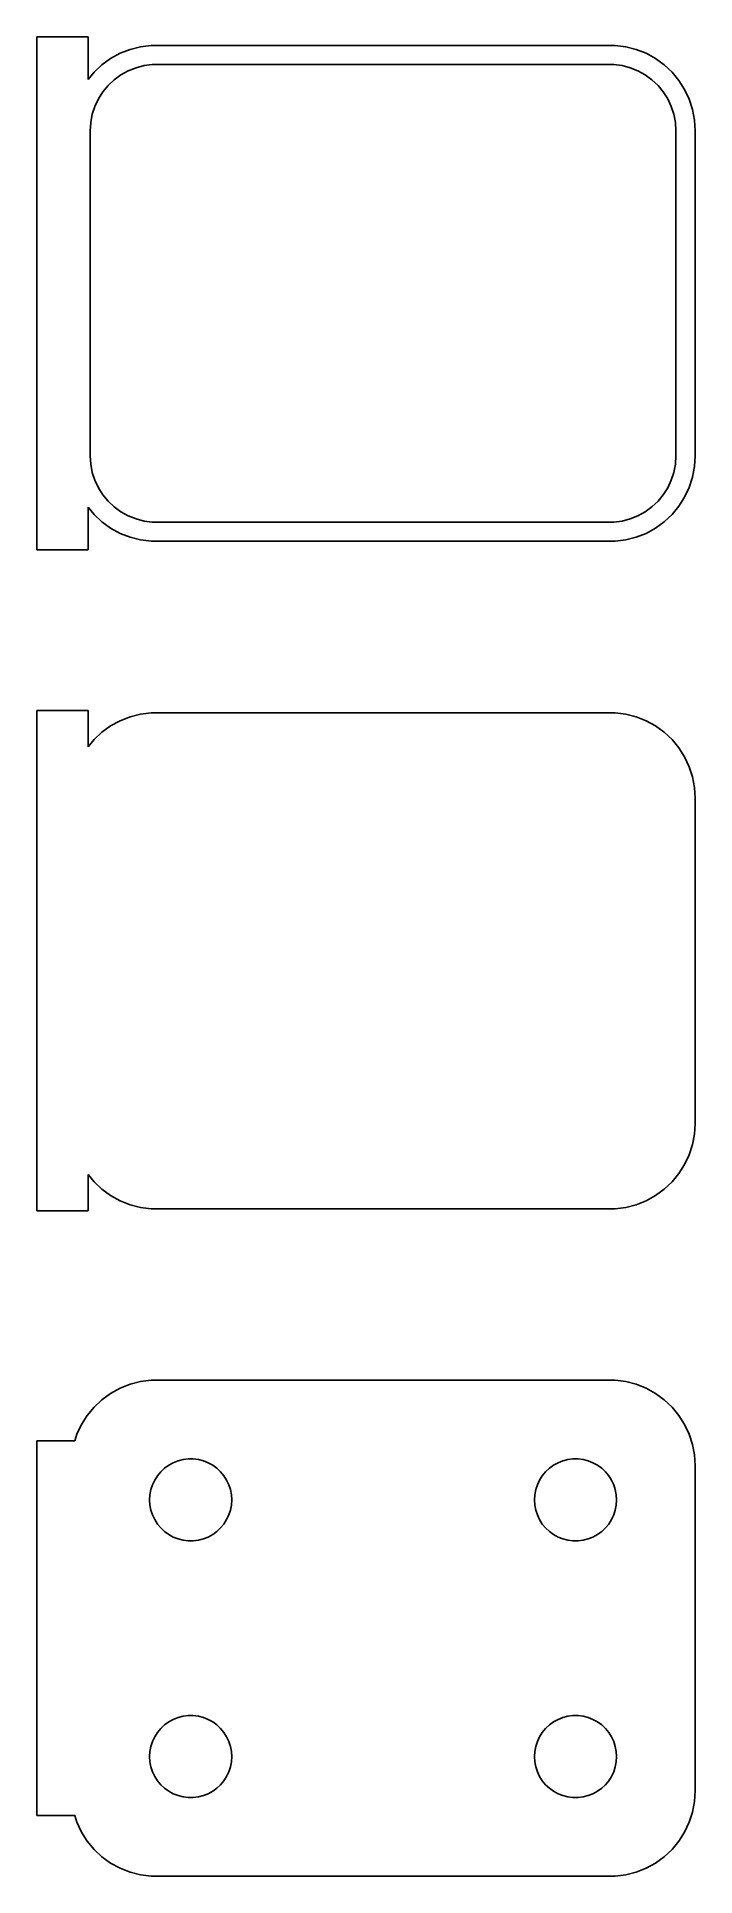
# Model space of a CAD drawing. Header units: metres. Extents: x -20 to 18, y 64 to 171.
import ezdxf

# ---------------------------------------------------------------- set-up
doc = ezdxf.new("R2010")
doc.units = ezdxf.units.M

msp = doc.modelspace()

# ---------------------------------------------------------------- linework, layer by layer
for p, q in [((-17.25, 170.99), (-20.25, 170.99)), ((-20.25, 170.99), (-20.25, 141.01)), ((-17.25, 168.493), (-17.25, 170.99)), ((-15.3789, 170.024), (-15.9291, 169.722)), ((-14.7951, 170.255), (-15.3789, 170.024)), ((-14.1869, 170.411), (-14.7951, 170.255)), ((-13.5639, 170.49), (-14.1869, 170.411)), ((13.5639, 170.49), (-13.5639, 170.49)), ((14.1869, 170.411), (13.5639, 170.49)), ((14.7951, 170.255), (14.1869, 170.411)), ((15.3789, 170.024), (14.7951, 170.255)), ((15.9291, 169.722), (15.3789, 170.024)), ((-16.8948, 168.923), (-17.25, 168.493)), ((-16.4371, 169.353), (-16.8948, 168.923)), ((-15.9291, 169.722), (-16.4371, 169.353)), ((-15.7185, 168.484), (-15.3251, 168.77)), ((-15.3251, 168.77), (-14.8989, 169.004)), ((-14.8989, 169.004), (-14.4467, 169.183)), ((-14.4467, 169.183), (-13.9756, 169.304)), ((-13.9756, 169.304), (-13.4932, 169.365)), ((-13.4932, 169.365), (13.4932, 169.365)), ((13.4932, 169.365), (13.9756, 169.304)), ((13.9756, 169.304), (14.4467, 169.183)), ((14.4467, 169.183), (14.8989, 169.004)), ((14.8989, 169.004), (15.3251, 168.77)), ((15.3251, 168.77), (15.7185, 168.484)), ((16.4371, 169.353), (15.9291, 169.722)), ((16.8948, 168.923), (16.4371, 169.353)), ((17.2951, 168.439), (16.8948, 168.923)), ((-16.6436, 167.366), (-16.383, 167.776)), ((-16.383, 167.776), (-16.073, 168.151)), ((-16.073, 168.151), (-15.7185, 168.484)), ((15.7185, 168.484), (16.073, 168.151)), ((16.073, 168.151), (16.383, 167.776)), ((16.383, 167.776), (16.6436, 167.366)), ((17.6315, 167.909), (17.2951, 168.439)), ((17.8989, 167.341), (17.6315, 167.909)), ((-17.001, 166.463), (-16.8507, 166.926)), ((-16.8507, 166.926), (-16.6436, 167.366)), ((16.6436, 167.366), (16.8507, 166.926)), ((16.8507, 166.926), (17.001, 166.463)), ((18.0929, 166.743), (17.8989, 167.341)), ((18.2106, 166.127), (18.0929, 166.743)), ((-17.1226, 165.5), (-17.0921, 165.985)), ((-17.0921, 165.985), (-17.001, 166.463)), ((17.001, 166.463), (17.0921, 165.985)), ((17.0921, 165.985), (17.1226, 165.5)), ((18.25, 165.5), (18.2106, 166.127)), ((-17.1226, 146.5), (-17.1226, 165.5)), ((17.1226, 165.5), (17.1226, 146.5)), ((18.25, 146.5), (18.25, 165.5)), ((-17.0921, 146.015), (-17.1226, 146.5)), ((17.1226, 146.5), (17.0921, 146.015)), ((18.2106, 145.873), (18.25, 146.5)), ((-17.001, 145.537), (-17.0921, 146.015)), ((-16.8507, 145.074), (-17.001, 145.537)), ((17.001, 145.537), (16.8507, 145.074)), ((17.0921, 146.015), (17.001, 145.537)), ((17.8989, 144.659), (18.0929, 145.257)), ((18.0929, 145.257), (18.2106, 145.873)), ((-16.6436, 144.634), (-16.8507, 145.074)), ((-16.383, 144.224), (-16.6436, 144.634)), ((-16.073, 143.849), (-16.383, 144.224)), ((16.383, 144.224), (16.073, 143.849)), ((16.6436, 144.634), (16.383, 144.224)), ((16.8507, 145.074), (16.6436, 144.634)), ((17.2951, 143.561), (17.6315, 144.091)), ((17.6315, 144.091), (17.8989, 144.659)), ((-17.25, 143.507), (-16.8948, 143.077)), ((-17.25, 141.01), (-17.25, 143.507)), ((-16.8948, 143.077), (-16.4371, 142.647)), ((-15.7185, 143.516), (-16.073, 143.849)), ((-15.3251, 143.23), (-15.7185, 143.516)), ((-14.8989, 142.996), (-15.3251, 143.23)), ((-14.4467, 142.817), (-14.8989, 142.996)), ((14.8989, 142.996), (14.4467, 142.817)), ((15.3251, 143.23), (14.8989, 142.996)), ((15.7185, 143.516), (15.3251, 143.23)), ((16.073, 143.849), (15.7185, 143.516)), ((16.4371, 142.647), (16.8948, 143.077)), ((16.8948, 143.077), (17.2951, 143.561)), ((-16.4371, 142.647), (-15.9291, 142.278)), ((-15.9291, 142.278), (-15.3789, 141.976)), ((-15.3789, 141.976), (-14.7951, 141.745)), ((-13.9756, 142.696), (-14.4467, 142.817)), ((-13.4932, 142.635), (-13.9756, 142.696)), ((13.4932, 142.635), (-13.4932, 142.635)), ((13.9756, 142.696), (13.4932, 142.635)), ((14.4467, 142.817), (13.9756, 142.696)), ((14.7951, 141.745), (15.3789, 141.976)), ((15.3789, 141.976), (15.9291, 142.278)), ((15.9291, 142.278), (16.4371, 142.647)), ((-20.25, 141.01), (-17.25, 141.01)), ((-14.7951, 141.745), (-14.1869, 141.589)), ((-14.1869, 141.589), (-13.5639, 141.51)), ((-13.5639, 141.51), (13.5639, 141.51)), ((13.5639, 141.51), (14.1869, 141.589)), ((14.1869, 141.589), (14.7951, 141.745)), ((-17.25, 131.615), (-20.25, 131.615)), ((-20.25, 131.615), (-20.25, 102.385)), ((-17.25, 129.493), (-17.25, 131.615)), ((-14.7951, 131.255), (-15.3789, 131.024)), ((-14.1869, 131.411), (-14.7951, 131.255)), ((-13.5639, 131.49), (-14.1869, 131.411)), ((13.5639, 131.49), (-13.5639, 131.49)), ((14.1869, 131.411), (13.5639, 131.49)), ((14.7951, 131.255), (14.1869, 131.411)), ((15.3789, 131.024), (14.7951, 131.255)), ((-16.4371, 130.353), (-16.8948, 129.923)), ((-15.9291, 130.722), (-16.4371, 130.353)), ((-15.3789, 131.024), (-15.9291, 130.722)), ((15.9291, 130.722), (15.3789, 131.024)), ((16.4371, 130.353), (15.9291, 130.722)), ((16.8948, 129.923), (16.4371, 130.353)), ((-16.8948, 129.923), (-17.25, 129.493)), ((17.2951, 129.439), (16.8948, 129.923)), ((17.6315, 128.909), (17.2951, 129.439)), ((17.8989, 128.341), (17.6315, 128.909)), ((18.0929, 127.743), (17.8989, 128.341)), ((18.2106, 127.127), (18.0929, 127.743)), ((18.25, 126.5), (18.2106, 127.127)), ((18.25, 107.5), (18.25, 126.5)), ((18.2106, 106.873), (18.25, 107.5)), ((18.0929, 106.257), (18.2106, 106.873)), ((17.6315, 105.091), (17.8989, 105.659)), ((17.8989, 105.659), (18.0929, 106.257)), ((-17.25, 104.507), (-16.8948, 104.077)), ((-17.25, 102.385), (-17.25, 104.507)), ((16.8948, 104.077), (17.2951, 104.561)), ((17.2951, 104.561), (17.6315, 105.091)), ((-16.8948, 104.077), (-16.4371, 103.647)), ((-16.4371, 103.647), (-15.9291, 103.278)), ((-15.9291, 103.278), (-15.3789, 102.976)), ((15.3789, 102.976), (15.9291, 103.278)), ((15.9291, 103.278), (16.4371, 103.647)), ((16.4371, 103.647), (16.8948, 104.077)), ((-20.25, 102.385), (-17.25, 102.385)), ((-15.3789, 102.976), (-14.7951, 102.745)), ((-14.7951, 102.745), (-14.1869, 102.589)), ((-14.1869, 102.589), (-13.5639, 102.51)), ((-13.5639, 102.51), (13.5639, 102.51)), ((13.5639, 102.51), (14.1869, 102.589)), ((14.1869, 102.589), (14.7951, 102.745)), ((14.7951, 102.745), (15.3789, 102.976)), ((-13.5639, 92.4901), (-14.1869, 92.4114)), ((13.5639, 92.4901), (-13.5639, 92.4901)), ((14.1869, 92.4114), (13.5639, 92.4901)), ((-15.9291, 91.7216), (-16.4371, 91.3526)), ((-15.3789, 92.0241), (-15.9291, 91.7216)), ((-14.7951, 92.2553), (-15.3789, 92.0241)), ((-14.1869, 92.4114), (-14.7951, 92.2553)), ((14.7951, 92.2553), (14.1869, 92.4114)), ((15.3789, 92.0241), (14.7951, 92.2553)), ((15.9291, 91.7216), (15.3789, 92.0241)), ((16.4371, 91.3526), (15.9291, 91.7216)), ((-17.2951, 90.4389), (-17.6315, 89.9088)), ((-16.8948, 90.9227), (-17.2951, 90.4389)), ((-16.4371, 91.3526), (-16.8948, 90.9227)), ((16.8948, 90.9227), (16.4371, 91.3526)), ((17.2951, 90.4389), (16.8948, 90.9227)), ((17.6315, 89.9088), (17.2951, 90.4389)), ((-17.8989, 89.3406), (-18.0277, 88.9442)), ((-17.6315, 89.9088), (-17.8989, 89.3406)), ((17.8989, 89.3406), (17.6315, 89.9088)), ((18.0929, 88.7434), (17.8989, 89.3406)), ((-18.0277, 88.9442), (-20.25, 88.9442)), ((-20.25, 88.9442), (-20.25, 67.0558)), ((18.2106, 88.1267), (18.0929, 88.7434)), ((-13.1916, 86.9107), (-12.9995, 87.1429)), ((-12.9995, 87.1429), (-12.7798, 87.3492)), ((-12.7798, 87.3492), (-12.536, 87.5264)), ((-12.536, 87.5264), (-12.2719, 87.6716)), ((-12.2719, 87.6716), (-11.9916, 87.7825)), ((-11.9916, 87.7825), (-11.6997, 87.8575)), ((-11.6997, 87.8575), (-11.4007, 87.8953)), ((-11.4007, 87.8953), (-11.0993, 87.8953)), ((-11.0993, 87.8953), (-10.8003, 87.8575)), ((-10.8003, 87.8575), (-10.5083, 87.7825)), ((-10.5083, 87.7825), (-10.2281, 87.6716)), ((-10.2281, 87.6716), (-9.964, 87.5264)), ((-9.964, 87.5264), (-9.72017, 87.3492)), ((-9.72017, 87.3492), (-9.50047, 87.1429)), ((-9.50047, 87.1429), (-9.30835, 86.9107)), ((9.30835, 86.9107), (9.50047, 87.1429)), ((9.50047, 87.1429), (9.72017, 87.3492)), ((9.72017, 87.3492), (9.964, 87.5264)), ((9.964, 87.5264), (10.2281, 87.6716)), ((10.2281, 87.6716), (10.5083, 87.7825)), ((10.5083, 87.7825), (10.8003, 87.8575)), ((10.8003, 87.8575), (11.0993, 87.8953)), ((11.0993, 87.8953), (11.4007, 87.8953)), ((11.4007, 87.8953), (11.6997, 87.8575)), ((11.6997, 87.8575), (11.9916, 87.7825)), ((11.9916, 87.7825), (12.2719, 87.6716)), ((12.2719, 87.6716), (12.536, 87.5264)), ((12.536, 87.5264), (12.7798, 87.3492)), ((12.7798, 87.3492), (12.9995, 87.1429)), ((12.9995, 87.1429), (13.1916, 86.9107)), ((18.25, 87.5), (18.2106, 88.1267)), ((18.25, 68.5), (18.25, 87.5)), ((-13.6311, 85.8008), (-13.5746, 86.0968)), ((-13.5746, 86.0968), (-13.4815, 86.3835)), ((-13.4815, 86.3835), (-13.3531, 86.6562)), ((-13.3531, 86.6562), (-13.1916, 86.9107)), ((-9.30835, 86.9107), (-9.14685, 86.6562)), ((-9.14685, 86.6562), (-9.01852, 86.3835)), ((-9.01852, 86.3835), (-8.9254, 86.0968)), ((-8.9254, 86.0968), (-8.86891, 85.8008)), ((8.86891, 85.8008), (8.9254, 86.0968)), ((8.9254, 86.0968), (9.01852, 86.3835)), ((9.01852, 86.3835), (9.14685, 86.6562)), ((9.14685, 86.6562), (9.30835, 86.9107)), ((13.1916, 86.9107), (13.3531, 86.6562)), ((13.3531, 86.6562), (13.4815, 86.3835)), ((13.4815, 86.3835), (13.5746, 86.0968)), ((13.5746, 86.0968), (13.6311, 85.8008)), ((-13.65, 85.5), (-13.6311, 85.8008)), ((-13.6311, 85.1992), (-13.65, 85.5)), ((-13.5746, 84.9031), (-13.6311, 85.1992)), ((-8.86891, 85.1992), (-8.9254, 84.9031)), ((-8.86891, 85.8008), (-8.84999, 85.5)), ((-8.84999, 85.5), (-8.86891, 85.1992)), ((8.84999, 85.5), (8.86891, 85.8008)), ((8.86891, 85.1992), (8.84999, 85.5)), ((8.9254, 84.9031), (8.86891, 85.1992)), ((13.6311, 85.1992), (13.5746, 84.9031)), ((13.6311, 85.8008), (13.65, 85.5)), ((13.65, 85.5), (13.6311, 85.1992)), ((-13.4815, 84.6165), (-13.5746, 84.9031)), ((-13.3531, 84.3438), (-13.4815, 84.6165)), ((-13.1916, 84.0893), (-13.3531, 84.3438)), ((-12.9995, 83.8571), (-13.1916, 84.0893)), ((-12.7798, 83.6508), (-12.9995, 83.8571)), ((-9.50047, 83.8571), (-9.72017, 83.6508)), ((-9.30835, 84.0893), (-9.50047, 83.8571)), ((-9.14685, 84.3438), (-9.30835, 84.0893)), ((-9.01852, 84.6165), (-9.14685, 84.3438)), ((-8.9254, 84.9031), (-9.01852, 84.6165)), ((9.01852, 84.6165), (8.9254, 84.9031)), ((9.14685, 84.3438), (9.01852, 84.6165)), ((9.30835, 84.0893), (9.14685, 84.3438)), ((9.50047, 83.8571), (9.30835, 84.0893)), ((9.72017, 83.6508), (9.50047, 83.8571)), ((12.9995, 83.8571), (12.7798, 83.6508)), ((13.1916, 84.0893), (12.9995, 83.8571)), ((13.3531, 84.3438), (13.1916, 84.0893)), ((13.4815, 84.6165), (13.3531, 84.3438)), ((13.5746, 84.9031), (13.4815, 84.6165)), ((-12.536, 83.4736), (-12.7798, 83.6508)), ((-12.2719, 83.3284), (-12.536, 83.4736)), ((-11.9916, 83.2175), (-12.2719, 83.3284)), ((-11.6997, 83.1425), (-11.9916, 83.2175)), ((-11.4007, 83.1047), (-11.6997, 83.1425)), ((-11.0993, 83.1047), (-11.4007, 83.1047)), ((-10.8003, 83.1425), (-11.0993, 83.1047)), ((-10.5083, 83.2175), (-10.8003, 83.1425)), ((-10.2281, 83.3284), (-10.5083, 83.2175)), ((-9.964, 83.4736), (-10.2281, 83.3284)), ((-9.72017, 83.6508), (-9.964, 83.4736)), ((9.964, 83.4736), (9.72017, 83.6508)), ((10.2281, 83.3284), (9.964, 83.4736)), ((10.5083, 83.2175), (10.2281, 83.3284)), ((10.8003, 83.1425), (10.5083, 83.2175)), ((11.0993, 83.1047), (10.8003, 83.1425)), ((11.4007, 83.1047), (11.0993, 83.1047)), ((11.6997, 83.1425), (11.4007, 83.1047)), ((11.9916, 83.2175), (11.6997, 83.1425)), ((12.2719, 83.3284), (11.9916, 83.2175)), ((12.536, 83.4736), (12.2719, 83.3284)), ((12.7798, 83.6508), (12.536, 83.4736)), ((-13.1916, 71.9107), (-12.9995, 72.1429)), ((-12.9995, 72.1429), (-12.7798, 72.3492)), ((-12.7798, 72.3492), (-12.536, 72.5264)), ((-12.536, 72.5264), (-12.2719, 72.6716)), ((-12.2719, 72.6716), (-11.9916, 72.7825)), ((-11.9916, 72.7825), (-11.6997, 72.8575)), ((-11.6997, 72.8575), (-11.4007, 72.8953)), ((-11.4007, 72.8953), (-11.0993, 72.8953)), ((-11.0993, 72.8953), (-10.8003, 72.8575)), ((-10.8003, 72.8575), (-10.5083, 72.7825)), ((-10.5083, 72.7825), (-10.2281, 72.6716)), ((-10.2281, 72.6716), (-9.964, 72.5264)), ((-9.964, 72.5264), (-9.72017, 72.3492)), ((-9.72017, 72.3492), (-9.50047, 72.1429)), ((-9.50047, 72.1429), (-9.30835, 71.9107)), ((9.30835, 71.9107), (9.50047, 72.1429)), ((9.50047, 72.1429), (9.72017, 72.3492)), ((9.72017, 72.3492), (9.964, 72.5264)), ((9.964, 72.5264), (10.2281, 72.6716)), ((10.2281, 72.6716), (10.5083, 72.7825)), ((10.5083, 72.7825), (10.8003, 72.8575)), ((10.8003, 72.8575), (11.0993, 72.8953)), ((11.0993, 72.8953), (11.4007, 72.8953)), ((11.4007, 72.8953), (11.6997, 72.8575)), ((11.6997, 72.8575), (11.9916, 72.7825)), ((11.9916, 72.7825), (12.2719, 72.6716)), ((12.2719, 72.6716), (12.536, 72.5264)), ((12.536, 72.5264), (12.7798, 72.3492)), ((12.7798, 72.3492), (12.9995, 72.1429)), ((12.9995, 72.1429), (13.1916, 71.9107)), ((-13.6311, 70.8008), (-13.5746, 71.0969)), ((-13.5746, 71.0969), (-13.4815, 71.3835)), ((-13.4815, 71.3835), (-13.3531, 71.6562)), ((-13.3531, 71.6562), (-13.1916, 71.9107)), ((-9.30835, 71.9107), (-9.14685, 71.6562)), ((-9.14685, 71.6562), (-9.01852, 71.3835)), ((-9.01852, 71.3835), (-8.9254, 71.0969)), ((-8.9254, 71.0969), (-8.86891, 70.8008)), ((8.86891, 70.8008), (8.9254, 71.0969)), ((8.9254, 71.0969), (9.01852, 71.3835)), ((9.01852, 71.3835), (9.14685, 71.6562)), ((9.14685, 71.6562), (9.30835, 71.9107)), ((13.1916, 71.9107), (13.3531, 71.6562)), ((13.3531, 71.6562), (13.4815, 71.3835)), ((13.4815, 71.3835), (13.5746, 71.0969)), ((13.5746, 71.0969), (13.6311, 70.8008)), ((-13.65, 70.5), (-13.6311, 70.8008)), ((-13.6311, 70.1992), (-13.65, 70.5)), ((-13.5746, 69.9032), (-13.6311, 70.1992)), ((-13.4815, 69.6165), (-13.5746, 69.9032)), ((-8.9254, 69.9032), (-9.01852, 69.6165)), ((-8.86891, 70.1992), (-8.9254, 69.9032)), ((-8.86891, 70.8008), (-8.84999, 70.5)), ((-8.84999, 70.5), (-8.86891, 70.1992)), ((8.84999, 70.5), (8.86891, 70.8008)), ((8.86891, 70.1992), (8.84999, 70.5)), ((8.9254, 69.9032), (8.86891, 70.1992)), ((9.01852, 69.6165), (8.9254, 69.9032)), ((13.5746, 69.9032), (13.4815, 69.6165)), ((13.6311, 70.1992), (13.5746, 69.9032)), ((13.6311, 70.8008), (13.65, 70.5)), ((13.65, 70.5), (13.6311, 70.1992)), ((-13.3531, 69.3438), (-13.4815, 69.6165)), ((-13.1916, 69.0893), (-13.3531, 69.3438)), ((-12.9995, 68.8571), (-13.1916, 69.0893)), ((-12.7798, 68.6508), (-12.9995, 68.8571)), ((-9.50047, 68.8571), (-9.72017, 68.6508)), ((-9.30835, 69.0893), (-9.50047, 68.8571)), ((-9.14685, 69.3438), (-9.30835, 69.0893)), ((-9.01852, 69.6165), (-9.14685, 69.3438)), ((9.14685, 69.3438), (9.01852, 69.6165)), ((9.30835, 69.0893), (9.14685, 69.3438)), ((9.50047, 68.8571), (9.30835, 69.0893)), ((9.72017, 68.6508), (9.50047, 68.8571)), ((12.9995, 68.8571), (12.7798, 68.6508)), ((13.1916, 69.0893), (12.9995, 68.8571)), ((13.3531, 69.3438), (13.1916, 69.0893)), ((13.4815, 69.6165), (13.3531, 69.3438)), ((-12.536, 68.4736), (-12.7798, 68.6508)), ((-12.2719, 68.3284), (-12.536, 68.4736)), ((-11.9916, 68.2175), (-12.2719, 68.3284)), ((-11.6997, 68.1425), (-11.9916, 68.2175)), ((-11.4007, 68.1047), (-11.6997, 68.1425)), ((-11.0993, 68.1047), (-11.4007, 68.1047)), ((-10.8003, 68.1425), (-11.0993, 68.1047)), ((-10.5083, 68.2175), (-10.8003, 68.1425)), ((-10.2281, 68.3284), (-10.5083, 68.2175)), ((-9.964, 68.4736), (-10.2281, 68.3284)), ((-9.72017, 68.6508), (-9.964, 68.4736)), ((9.964, 68.4736), (9.72017, 68.6508)), ((10.2281, 68.3284), (9.964, 68.4736)), ((10.5083, 68.2175), (10.2281, 68.3284)), ((10.8003, 68.1425), (10.5083, 68.2175)), ((11.0993, 68.1047), (10.8003, 68.1425)), ((11.4007, 68.1047), (11.0993, 68.1047)), ((11.6997, 68.1425), (11.4007, 68.1047)), ((11.9916, 68.2175), (11.6997, 68.1425)), ((12.2719, 68.3284), (11.9916, 68.2175)), ((12.536, 68.4736), (12.2719, 68.3284)), ((12.7798, 68.6508), (12.536, 68.4736)), ((18.0929, 67.2566), (18.2106, 67.8733)), ((18.2106, 67.8733), (18.25, 68.5)), ((-20.25, 67.0558), (-18.0277, 67.0558)), ((-18.0277, 67.0558), (-17.8989, 66.6594)), ((-17.8989, 66.6594), (-17.6315, 66.0912)), ((17.6315, 66.0912), (17.8989, 66.6594)), ((17.8989, 66.6594), (18.0929, 67.2566)), ((-17.6315, 66.0912), (-17.2951, 65.5611)), ((17.2951, 65.5611), (17.6315, 66.0912)), ((-17.2951, 65.5611), (-16.8948, 65.0773)), ((-16.8948, 65.0773), (-16.4371, 64.6474)), ((-16.4371, 64.6474), (-15.9291, 64.2784)), ((15.9291, 64.2784), (16.4371, 64.6474)), ((16.4371, 64.6474), (16.8948, 65.0773)), ((16.8948, 65.0773), (17.2951, 65.5611)), ((-15.9291, 64.2784), (-15.3789, 63.9759)), ((-15.3789, 63.9759), (-14.7951, 63.7447)), ((-14.7951, 63.7447), (-14.1869, 63.5886)), ((-14.1869, 63.5886), (-13.5639, 63.5099)), ((-13.5639, 63.5099), (13.5639, 63.5099)), ((13.5639, 63.5099), (14.1869, 63.5886)), ((14.1869, 63.5886), (14.7951, 63.7447)), ((14.7951, 63.7447), (15.3789, 63.9759)), ((15.3789, 63.9759), (15.9291, 64.2784))]:
    msp.add_line(p, q)

doc.saveas('drawing.dxf')
